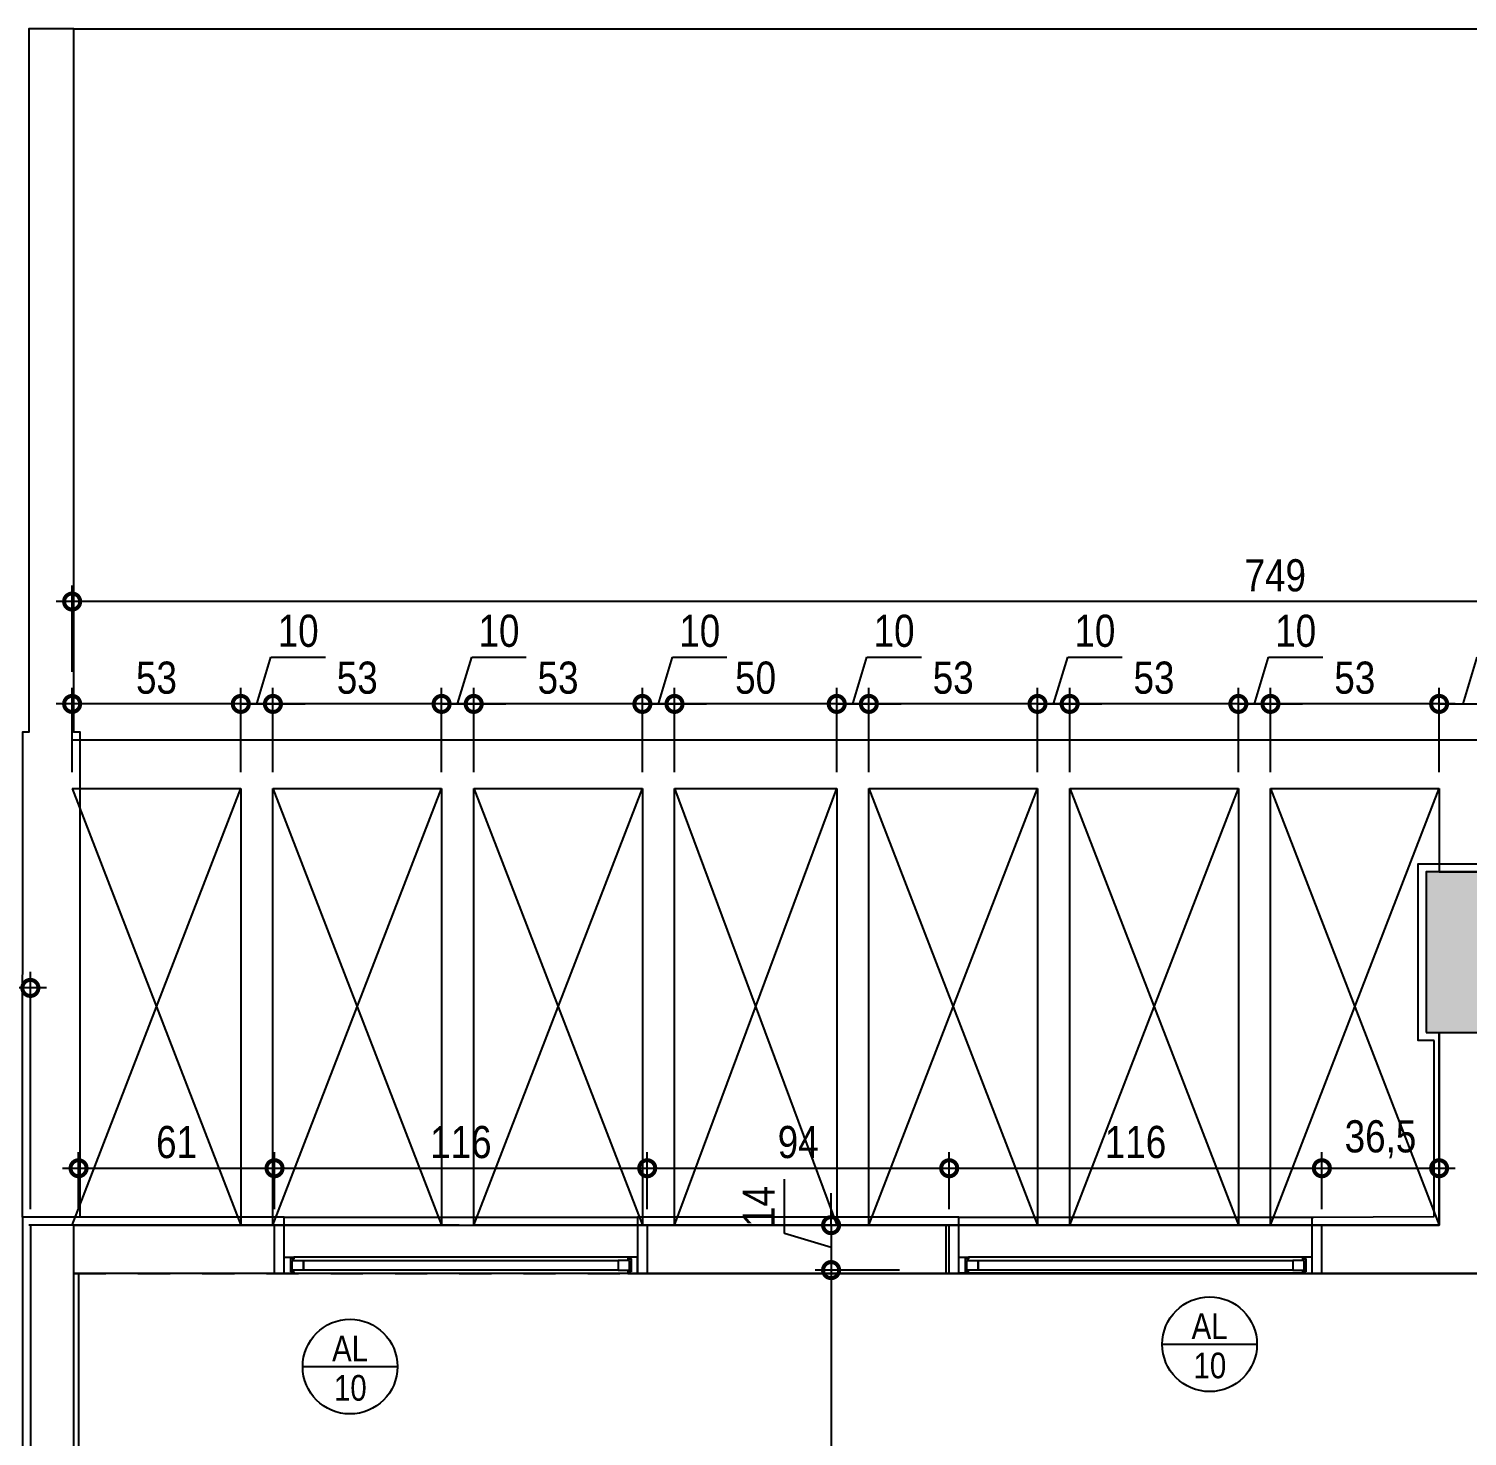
# Model space of a CAD drawing. Header units: metres. Extents: x -38 to 570, y -75 to 184.
# Drawn here: x -15.485 to -11.008, y -1.397 to 2.985 of the extents above; entities that cross this region are included whole.
import ezdxf
from ezdxf.enums import TextEntityAlignment as Align

# ---------------------------------------------------------------- set-up
doc = ezdxf.new("R2010")
doc.units = ezdxf.units.M
for name, pattern in [('CONTINUOS', [0]), ('DASHEDX2', [1.5, 1, -0.5]), ('ESTILO_TQS_0001', [1, 0.7, -0.3])]:
    doc.linetypes.add(name, pattern=pattern)
for name, color, linetype in [('1', 232, 'DASHEDX2'), ('201', 232, 'CONTINUOS'), ('21', 232, 'Continuous'), ('210', 15, 'ESTILO_TQS_0001'), ('28', 232, 'Continuous'), ('3', 2, 'Continuous'), ('ARQ-ALV ACAB', 4, 'Continuous'), ('ARQ-ALV OSSO', 5, 'Continuous'), ('ARQ-AUX', 7, 'Continuous'), ('ARQ-AUX1', 1, 'Continuous'), ('ARQ-CAX @ 1', 1, 'Continuous'), ('ARQ-DIM', 2, 'Continuous'), ('ARQ-SIM', 1, 'Continuous')]:
    doc.layers.add(name, color=color, linetype=linetype)
doc.styles.add('Adesa', font='ARIALN.TTF')
doc.dimstyles.new('ADESA 1-0050', dxfattribs={"dimtxt": 0.1, "dimasz": 0.1, "dimexe": 0.05, "dimexo": 0.05, "dimgap": 0.03, "dimtad": 1, "dimdec": 1, "dimlfac": 100, "dimzin": 12, "dimtxsty": 'Adesa', "dimblk": 'DOTSMALL', "dimcen": 1, "dimdle": 0.05, "dimclrd": 1, "dimclre": 1, "dimclrt": 256, "dimazin": 3, "dimtm": 1e-09, "dimtfac": 1, "dimtdec": 1, "dimtmove": 1, "dimatfit": 0, "dimldrblk": 'DOTSMALL', "dimfxl": 0.8, "dimtvp": 2, "dimtolj": 1, "dimtzin": 0, "dimarcsym": 0})

# ---------------------------------------------------------------- blocks, each defined once
blk = doc.blocks.new('*U817')
at = {"color": 0, "linetype": 'ByBlock', "ltscale": 0.5}
for points in [[(0.02, -0.045), (0.02, -0.045), (0.02, -0.045), (0.02, -0.045), (0.02, -0.045), (0.02, -0.045), (0.02, -0.045), (0.02, -0.045), (0.02, -0.045), (0.03, -0.045), (0.03, -0.05), (0, -0.05), (0, 0), (0.03, 0), (0.03, -0.005), (0.02, -0.005), (0.02, -0.045)], [(1.08, -0.045), (1.08, -0.045), (1.08, -0.045), (1.08, -0.045), (1.08, -0.045), (1.08, -0.045), (1.08, -0.045), (1.08, -0.045), (1.08, -0.045), (1.07, -0.045), (1.07, -0.05), (1.1, -0.05), (1.1, 0), (1.07, 0), (1.07, -0.005), (1.08, -0.005), (1.08, -0.045)], [(0.025, -0.01), (0.06, -0.01), (0.06, -0.04), (0.025, -0.04)], [(1.075, -0.01), (1.04, -0.01), (1.04, -0.04), (1.075, -0.04)]]:
    blk.add_lwpolyline(points, close=True, dxfattribs=at)
at = {"color": 8, "linetype": 'ByBlock', "ltscale": 0.5}
for points in [[(1.07, 0), (0.03, 0)], [(1.07, -0.05), (0.03, -0.05)]]:
    blk.add_lwpolyline(points, dxfattribs=at)
at = {"color": 7, "linetype": 'ByBlock', "ltscale": 0.5}
blk.add_lwpolyline([(1.04, -0.01), (1.04, -0.04), (0.06, -0.04), (0.06, -0.01)], close=True, dxfattribs=at)
blk = doc.blocks.new('*U818')
at = {"color": 0, "linetype": 'ByBlock', "ltscale": 0.5}
for points in [[(0.02, -0.045), (0.02, -0.045), (0.02, -0.045), (0.02, -0.045), (0.02, -0.045), (0.02, -0.045), (0.02, -0.045), (0.02, -0.045), (0.02, -0.045), (0.03, -0.045), (0.03, -0.05), (0, -0.05), (0, 0), (0.03, 0), (0.03, -0.005), (0.02, -0.005), (0.02, -0.045)], [(1.08, -0.045), (1.08, -0.045), (1.08, -0.045), (1.08, -0.045), (1.08, -0.045), (1.08, -0.045), (1.08, -0.045), (1.08, -0.045), (1.08, -0.045), (1.07, -0.045), (1.07, -0.05), (1.1, -0.05), (1.1, 0), (1.07, 0), (1.07, -0.005), (1.08, -0.005), (1.08, -0.045)], [(0.025, -0.01), (0.06, -0.01), (0.06, -0.04), (0.025, -0.04)], [(1.075, -0.01), (1.04, -0.01), (1.04, -0.04), (1.075, -0.04)]]:
    blk.add_lwpolyline(points, close=True, dxfattribs=at)
at = {"color": 8, "linetype": 'ByBlock', "ltscale": 0.5}
for points in [[(1.07, 0), (0.03, 0)], [(1.07, -0.05), (0.03, -0.05)]]:
    blk.add_lwpolyline(points, dxfattribs=at)
at = {"color": 7, "linetype": 'ByBlock', "ltscale": 0.5}
blk.add_lwpolyline([(1.04, -0.01), (1.04, -0.04), (0.06, -0.04), (0.06, -0.01)], close=True, dxfattribs=at)
blk = doc.blocks.new('EST-PR-012-BAR-R02')
at = {"layer": '1', "color": 1, "linetype": 'CONTINUOS'}
blk.add_line((-1263.01, -89), (-1248.01, -89), dxfattribs=at)
for points in [[(-1477.5, 77), (-1535, 77)], [(-1415, 77), (-1477.5, 77)], [(-1352.5, 77), (-1415, 77)], [(-1292, 77), (-1352.5, 77)], [(-1229.5, 77), (-1292, 77)], [(-1167, 77), (-1229.5, 77)], [(-1102, 77), (-1167, 77)], [(-1040.01, 77), (-1102, 77)], [(-1535, 62), (-1482.5, 62)], [(-1482.5, 62), (-1482.5, -74)], [(-1472.5, 62), (-1420, 62)], [(-1472.5, -74), (-1472.5, 62)], [(-1420, 62), (-1420, -74)], [(-1410, 62), (-1357.5, 62)], [(-1410, -74), (-1410, 62)], [(-1357.5, 62), (-1357.5, -74)], [(-1347.5, 62), (-1297, 62)], [(-1347.5, -74), (-1347.5, 62)], [(-1297, 62), (-1297, -74)], [(-1287, 62), (-1234.5, 62)], [(-1287, -74), (-1287, 62)], [(-1234.5, 62), (-1234.5, -74)], [(-1224.5, 62), (-1172, 62)], [(-1224.5, -74), (-1224.5, 62)], [(-1172, 62), (-1172, -74)], [(-1162, 62), (-1109.5, 62)], [(-1162, -74), (-1162, 62)], [(-1109.5, 62), (-1109.5, 36)], [(-1109.5, -14), (-1109.5, -74)], [(-1482.5, -74), (-1535, -74)], [(-1420, -74), (-1472.5, -74)], [(-1357.5, -74), (-1410, -74)], [(-1297, -74), (-1347.5, -74)], [(-1255.51, -74), (-1287, -74)], [(-1263.01, -74), (-1263.01, -89)], [(-1234.5, -74), (-1255.51, -74)], [(-1224.5, -74), (-1234.5, -74)], [(-1172, -74), (-1224.5, -74)], [(-1162, -74), (-1172, -74)], [(-1109.5, -74), (-1162, -74)], [(-1248.01, -89), (-1227.94, -89)], [(-1227.94, -89), (-1165.72, -89)], [(-1165.72, -89), (-1094.5, -89)]]:
    blk.add_lwpolyline(points, dxfattribs=at)
at = {"layer": '21'}
for p, q in [((-1535, -74), (-1482.5, 62)), ((-1535, 62), (-1482.5, -74)), ((-1472.5, -74), (-1420, 62)), ((-1472.5, 62), (-1420, -74)), ((-1410, -74), (-1357.5, 62)), ((-1410, 62), (-1357.5, -74)), ((-1347.5, -74), (-1297, 62)), ((-1347.5, 62), (-1297, -74)), ((-1287, -74), (-1234.5, 62)), ((-1287, 62), (-1234.5, -74)), ((-1224.5, -74), (-1172, 62)), ((-1224.5, 62), (-1172, -74)), ((-1162, -74), (-1109.5, 62)), ((-1162, 62), (-1109.5, -74))]:
    blk.add_line(p, q, dxfattribs=at)
at = {"layer": '210'}
for p, q in [((-1482.5, -74), (-1472.5, -74)), ((-1420, -74), (-1410, -74)), ((-1357.5, -74), (-1347.5, -74)), ((-1297, -74), (-1287, -74))]:
    blk.add_line(p, q, dxfattribs=at)
blk = doc.blocks.new('est-lo-12-bar-r05')
at = {"layer": '3'}
h = blk.add_hatch(color=8, dxfattribs=at)
h.dxf.hatch_style = 1
h.paths.add_polyline_path([(265.995777, -14.002855), (284.995777, -14.002855), (284.995777, 35.997145), (265.995777, 35.997145)])
h.paths.add_polyline_path([(574.479516, -14.002855), (593.479516, -14.002855), (593.479516, 35.997145), (574.479516, 35.997145)])
h.paths.add_polyline_path([(574.479516, -677.000531), (593.479516, -677.000531), (593.479516, -627.000531), (574.479516, -627.000531)])
h.paths.add_polyline_path([(265.995777, -677.000531), (284.995777, -677.000531), (284.995777, -627.000531), (265.995777, -627.000531)])
h.paths.add_polyline_path([(-805.000061, -14.002855), (-786.000061, -14.002855), (-786.000061, 35.997145), (-805.000061, 35.997145)])
h.paths.add_polyline_path([(-1113.500883, -14.002855), (-1094.500883, -14.002855), (-1094.500883, 35.997145), (-1113.500883, 35.997145)])
h.paths.add_polyline_path([(-1113.500883, -677.000531), (-1094.500883, -677.000531), (-1094.500883, -627.000531), (-1113.500883, -627.000531)])
h.paths.add_polyline_path([(-805.000061, -677.000531), (-786.000061, -677.000531), (-786.000061, -627.000531), (-805.000061, -627.000531)])
at = {"layer": '1'}
blk.add_line((-1262.006951, -89.0016), (-1249.006951, -89.0016), dxfattribs=at)
for points in [[(-1254.506951, -74.0016), (-1534.499687, -74.0016)], [(-1234.500883, -74.0016), (-1254.506951, -74.0016)], [(-1224.500883, -74.0016), (-1234.500883, -74.0016)], [(-1249.006951, -89.0016), (-1227.936476, -89.0016)]]:
    blk.add_lwpolyline(points, dxfattribs=at)
at = {"layer": '201', "linetype": 'ESTILO_TQS_0001'}
blk.add_lwpolyline([(-1534.499687, -89.0016), (-1262.006951, -89.0016)], dxfattribs=at)
at = {"layer": '28'}
for p, q in [((-1534.499687, -74.0016), (-1548.499687, -74.0016)), ((-1534.499687, -245.501325), (-1534.499687, -89.0016))]:
    blk.add_line(p, q, dxfattribs=at)
for points in [[(-1534.499687, -89.0016), (-1534.499687, -74.0016), (-1109.500883, -74.0016), (-1109.500883, -14.002855), (-1094.500883, -14.002855), (-1094.500883, -89.0016), (-1534.499687, -89.0016)], [(-1109.500883, -14.002855), (-1109.500883, -74.0016)], [(-1172.000883, -74.0016), (-1224.500883, -74.0016)], [(-1162.000883, -74.0016), (-1172.000883, -74.0016)], [(-1109.500883, -74.0016), (-1162.000883, -74.0016)], [(-1227.936476, -89.0016), (-1165.722246, -89.0016)], [(-1165.722246, -89.0016), (-1094.500883, -89.0016)]]:
    blk.add_lwpolyline(points, dxfattribs=at)
at = {"layer": '3', "linetype": 'Continuous'}
blk.add_lwpolyline([(-1113.500883, -14.002855), (-1094.500883, -14.002855), (-1094.500883, 35.997145), (-1113.500883, 35.997145), (-1113.500883, -14.002855)], dxfattribs=at)
blk = doc.blocks.new('COBERTURA')
at = {"layer": 'ARQ-ALV ACAB'}
for p, q in [((-11.12, 0.385), (-9.57, 0.385)), ((-11.1101, -0.7135), (-11.1101, -0.1651)), ((-11.49, -0.715), (-11.1101, -0.7135)), ((-11.49, -0.89), (-11.49, -0.715))]:
    blk.add_line(p, q, dxfattribs=at)
at = {"layer": 'ARQ-ALV ACAB', "elevation": 0}
for points in [[(-11.1101, -0.1651), (-11.16, -0.1651), (-11.16, 0.3849), (-11.0951, 0.385)], [(-14.72, -0.89), (-14.69, -0.89)]]:
    blk.add_lwpolyline(points, dxfattribs=at)
at = {"layer": 'ARQ-ALV ACAB'}
for points in [[(-14.69, -0.715), (-15.505, -0.715), (-15.505, -3.205), (-15.505, -5.695), (-14.69, -5.695)], [(-14.69, -0.89), (-14.69, -0.715)], [(-11.46, -0.89), (-11.49, -0.89)]]:
    blk.add_lwpolyline(points, dxfattribs=at)
blk.add_lwpolyline([(-13.59, -0.89), (-12.59, -0.89), (-12.59, -0.715), (-13.59, -0.715)], close=True, dxfattribs=at)
at = {"layer": 'ARQ-ALV OSSO'}
for points in [[(-11.095, 0.3599), (-11.095, 0.36), (-9.6, 0.36), (-9.6, 0.2099), (-10.945, 0.2099), (-10.945, -0.89), (-11.46, -0.89), (-11.46, -0.74), (-11.0951, -0.7401), (-11.095, -0.1401)], [(-14.72, -0.74), (-15.48, -0.74), (-15.48, -3.2051), (-15.48, -5.67), (-14.72, -5.67)], [(-14.72, -0.89), (-14.72, -0.74)], [(-14.72, -0.89), (-15.33, -0.89), (-15.33, -3.205), (-15.33, -5.52), (-14.72, -5.5199)]]:
    blk.add_lwpolyline(points, dxfattribs=at)
at = {"layer": 'ARQ-ALV OSSO', "elevation": 0}
for points in [[(-14.72, -0.74), (-15.48, -0.74)], [(-12.7151, -0.74), (-13.56, -0.74)]]:
    blk.add_lwpolyline(points, dxfattribs=at)
at = {"layer": 'ARQ-ALV OSSO'}
blk.add_lwpolyline([(-13.56, -0.89), (-12.62, -0.89), (-12.62, -0.74), (-13.56, -0.74)], close=True, dxfattribs=at)
at = {"layer": 'ARQ-AUX', "elevation": 0}
for points in [[(-15.3449, 2.9853), (-5.195, 2.9848)], [(-14.69, -0.715), (-13.585, -0.715)]]:
    blk.add_lwpolyline(points, dxfattribs=at)
at = {"layer": 'ARQ-AUX'}
blk.add_lwpolyline([(-12.59, -0.715), (-11.485, -0.715)], dxfattribs=at)
at = {"layer": 'ARQ-AUX1'}
blk.add_lwpolyline([(-15.325, -0.7152), (-15.325, 0.7949), (-15.345, 0.7949), (-15.3449, 2.9851), (-15.485, 2.9851), (-15.485, 0.7949), (-15.505, 0.7949), (-15.5051, -0.7149)], dxfattribs=at)
at = {"linetype": 'Continuous', "xscale": 0.01, "yscale": 0.01, "zscale": 0.01}
for name, p in [('est-lo-12-bar-r05', (0, 0)), ('EST-PR-012-BAR-R02', (0, -0.0001, 0))]:
    blk.add_blockref(name, p, dxfattribs=at)
at = {"layer": 'ARQ-CAX @ 1'}
for name, p in [('*U817', (-14.69, -0.84, 0)), ('*U818', (-12.59, -0.8399))]:
    blk.add_blockref(name, p, dxfattribs=at)
blk = doc.blocks.new('TIPO COTA$0$Chamada_planta')
at = {"layer": 'ARQ-SIM'}
blk.add_line((-0.983, 0), (0.983, 0), dxfattribs=at)
blk.add_circle((0, 0), 0.983, dxfattribs=at)
at = {"layer": 'ARQ-SIM', "color": 2, "style": 'Adesa'}
for tag, p in [('NUMERO', (0, 0.234)), ('C.D.', (0, -0.272))]:
    blk.add_attdef(tag, text='', height=0.5, dxfattribs=at).set_placement(p, align=Align.MIDDLE_CENTER)
blk = doc.blocks.new('_DotSmall')
at = {"color": 0, "linetype": 'ByBlock', "const_width": 0.5}
blk.add_lwpolyline([(-0.0625, 0, 1), (0.0625, 0, 1)], format="xyb", close=True, dxfattribs=at)
blk = doc.blocks.new('*D557')
at = {"layer": 'ARQ-DIM', "color": 1, "lineweight": -2, "transparency": 16777216}
for p, q in [((-15.33, -0.69), (-15.33, -0.5128)), ((-14.72, -0.69), (-14.72, -0.5128)), ((-15.38, -0.5628), (-14.67, -0.5628))]:
    blk.add_line(p, q, dxfattribs=at)
at = {"layer": 'Defpoints', "color": 0, "transparency": 16777216}
for p in [(-14.72, -0.5628), (-15.33, -0.74), (-14.72, -0.74, 0)]:
    blk.add_point(p, dxfattribs=at)
at = {"layer": 'ARQ-DIM', "color": 1, "lineweight": -2, "transparency": 16777216, "xscale": 0.1, "yscale": 0.1, "zscale": 0.1, "rotation": 180}
blk.add_blockref('_DotSmall', (-15.33, -0.5628), dxfattribs=at)
at = {"layer": 'ARQ-DIM', "color": 1, "lineweight": -2, "transparency": 16777216, "xscale": 0.1, "yscale": 0.1, "zscale": 0.1}
blk.add_blockref('_DotSmall', (-14.72, -0.5628), dxfattribs=at)
at = {"layer": 'ARQ-DIM', "transparency": 16777216, "insert": (-15.025, -0.4818), "char_height": 0.1, "attachment_point": 5, "style": 'Adesa'}
blk.add_mtext('\\A1;61', dxfattribs=at)
blk = doc.blocks.new('*D558')
at = {"layer": 'ARQ-DIM', "color": 1, "lineweight": -2, "transparency": 16777216}
for p, q in [((-14.72, -0.68), (-14.72, -0.5128)), ((-13.56, -0.69), (-13.56, -0.5128)), ((-14.77, -0.5628), (-13.51, -0.5628))]:
    blk.add_line(p, q, dxfattribs=at)
at = {"layer": 'Defpoints', "color": 0, "transparency": 16777216}
for p in [(-13.56, -0.5628), (-14.72, -0.73, 0), (-13.56, -0.74, 0)]:
    blk.add_point(p, dxfattribs=at)
at = {"layer": 'ARQ-DIM', "color": 1, "lineweight": -2, "transparency": 16777216, "xscale": 0.1, "yscale": 0.1, "zscale": 0.1, "rotation": 180}
blk.add_blockref('_DotSmall', (-14.72, -0.5628), dxfattribs=at)
at = {"layer": 'ARQ-DIM', "color": 1, "lineweight": -2, "transparency": 16777216, "xscale": 0.1, "yscale": 0.1, "zscale": 0.1}
blk.add_blockref('_DotSmall', (-13.56, -0.5628), dxfattribs=at)
at = {"layer": 'ARQ-DIM', "transparency": 16777216, "insert": (-14.14, -0.4818), "char_height": 0.1, "attachment_point": 5, "style": 'Adesa'}
blk.add_mtext('\\A1;116', dxfattribs=at)
blk = doc.blocks.new('*D559')
at = {"layer": 'ARQ-DIM', "color": 1, "lineweight": -2, "transparency": 16777216}
for p, q in [((-13.56, -0.69), (-13.56, -0.5128)), ((-12.62, -0.69), (-12.62, -0.5128)), ((-13.61, -0.5628), (-12.57, -0.5628))]:
    blk.add_line(p, q, dxfattribs=at)
at = {"layer": 'Defpoints', "color": 0, "transparency": 16777216}
for p in [(-12.62, -0.5628), (-13.56, -0.74, 0), (-12.62, -0.74, 0)]:
    blk.add_point(p, dxfattribs=at)
at = {"layer": 'ARQ-DIM', "color": 1, "lineweight": -2, "transparency": 16777216, "xscale": 0.1, "yscale": 0.1, "zscale": 0.1, "rotation": 180}
blk.add_blockref('_DotSmall', (-13.56, -0.5628), dxfattribs=at)
at = {"layer": 'ARQ-DIM', "color": 1, "lineweight": -2, "transparency": 16777216, "xscale": 0.1, "yscale": 0.1, "zscale": 0.1}
blk.add_blockref('_DotSmall', (-12.62, -0.5628), dxfattribs=at)
at = {"layer": 'ARQ-DIM', "transparency": 16777216, "insert": (-13.09, -0.4818), "char_height": 0.1, "attachment_point": 5, "style": 'Adesa'}
blk.add_mtext('\\A1;94', dxfattribs=at)
blk = doc.blocks.new('*D560')
at = {"layer": 'ARQ-DIM', "color": 1, "lineweight": -2, "transparency": 16777216}
for p, q in [((-12.62, -0.69), (-12.62, -0.5128)), ((-11.46, -0.69), (-11.46, -0.5128)), ((-12.67, -0.5628), (-11.41, -0.5628))]:
    blk.add_line(p, q, dxfattribs=at)
at = {"layer": 'Defpoints', "color": 0, "transparency": 16777216}
for p in [(-11.46, -0.5628), (-12.62, -0.74, 0), (-11.46, -0.74, 0)]:
    blk.add_point(p, dxfattribs=at)
at = {"layer": 'ARQ-DIM', "color": 1, "lineweight": -2, "transparency": 16777216, "xscale": 0.1, "yscale": 0.1, "zscale": 0.1, "rotation": 180}
blk.add_blockref('_DotSmall', (-12.62, -0.5628), dxfattribs=at)
at = {"layer": 'ARQ-DIM', "color": 1, "lineweight": -2, "transparency": 16777216, "xscale": 0.1, "yscale": 0.1, "zscale": 0.1}
blk.add_blockref('_DotSmall', (-11.46, -0.5628), dxfattribs=at)
at = {"layer": 'ARQ-DIM', "transparency": 16777216, "insert": (-12.04, -0.4817), "char_height": 0.1, "attachment_point": 5, "style": 'Adesa'}
blk.add_mtext('\\A1;116', dxfattribs=at)
blk = doc.blocks.new('*D561')
at = {"layer": 'ARQ-DIM', "color": 1, "lineweight": -2, "transparency": 16777216}
for p, q in [((-11.46, -0.69), (-11.46, -0.5128)), ((-11.095, -0.6901), (-11.095, -0.5128)), ((-11.51, -0.5628), (-11.045, -0.5628))]:
    blk.add_line(p, q, dxfattribs=at)
at = {"layer": 'Defpoints', "color": 0, "transparency": 16777216}
for p in [(-11.095, -0.5628), (-11.46, -0.74, 0), (-11.095, -0.7401, 0)]:
    blk.add_point(p, dxfattribs=at)
at = {"layer": 'ARQ-DIM', "color": 1, "lineweight": -2, "transparency": 16777216, "xscale": 0.1, "yscale": 0.1, "zscale": 0.1, "rotation": 180}
blk.add_blockref('_DotSmall', (-11.46, -0.5628), dxfattribs=at)
at = {"layer": 'ARQ-DIM', "color": 1, "lineweight": -2, "transparency": 16777216, "xscale": 0.1, "yscale": 0.1, "zscale": 0.1}
blk.add_blockref('_DotSmall', (-11.095, -0.5628), dxfattribs=at)
at = {"layer": 'ARQ-DIM', "transparency": 16777216, "insert": (-11.2775, -0.4727), "char_height": 0.1, "attachment_point": 5, "style": 'Adesa'}
blk.add_mtext('\\A1;36,5', dxfattribs=at)
blk = doc.blocks.new('*D620')
at = {"layer": 'ARQ-DIM', "color": 1, "lineweight": -2, "transparency": 16777216}
for p, q in [((-13.1328, -0.7664), (-13.1328, -0.5969)), ((-12.9876, -0.74), (-12.9876, -0.64)), ((-12.775, -0.74), (-13.0376, -0.74)), ((-12.9876, -0.74), (-12.9876, -0.8799)), ((-12.9876, -0.74), (-12.9876, -0.8799)), ((-12.9876, -0.81), (-13.1328, -0.7664)), ((-12.775, -0.8799), (-13.0376, -0.8799)), ((-12.9876, -0.8799), (-12.9876, -0.9799))]:
    blk.add_line(p, q, dxfattribs=at)
at = {"layer": 'Defpoints', "color": 0, "transparency": 16777216}
for p in [(-12.725, -0.74, 0), (-12.9876, -0.8799), (-12.725, -0.8799, 0)]:
    blk.add_point(p, dxfattribs=at)
at = {"layer": 'ARQ-DIM', "color": 1, "lineweight": -2, "transparency": 16777216, "xscale": 0.1, "yscale": 0.1, "zscale": 0.1}
for p, rotation in [((-12.9876, -0.74), 270), ((-12.9876, -0.8799), 90)]:
    blk.add_blockref('_DotSmall', p, dxfattribs=dict(at, rotation=rotation))
at = {"layer": 'ARQ-DIM', "transparency": 16777216, "insert": (-13.213, -0.6817), "char_height": 0.1, "attachment_point": 5, "rotation": 90, "style": 'Adesa'}
blk.add_mtext('\\A1;14', dxfattribs=at)
blk = doc.blocks.new('*D621')
at = {"layer": 'ARQ-DIM', "color": 1, "lineweight": -2, "transparency": 16777216}
for p, q in [((-12.9876, -0.83), (-12.9876, -5.57)), ((-12.775, -0.88), (-13.0376, -0.88)), ((-12.775, -5.52), (-13.0376, -5.52))]:
    blk.add_line(p, q, dxfattribs=at)
at = {"layer": 'Defpoints', "color": 0, "transparency": 16777216}
for p in [(-12.725, -0.88, 0), (-12.9876, -5.52), (-12.725, -5.52, 0)]:
    blk.add_point(p, dxfattribs=at)
at = {"layer": 'ARQ-DIM', "color": 1, "lineweight": -2, "transparency": 16777216, "xscale": 0.1, "yscale": 0.1, "zscale": 0.1}
for p, rotation in [((-12.9876, -0.88), 90), ((-12.9876, -5.52), 270)]:
    blk.add_blockref('_DotSmall', p, dxfattribs=dict(at, rotation=rotation))
at = {"layer": 'ARQ-DIM', "transparency": 16777216, "insert": (-13.0686, -3.2), "char_height": 0.1, "attachment_point": 5, "rotation": 90, "style": 'Adesa'}
blk.add_mtext('\\A1;464', dxfattribs=at)
blk = doc.blocks.new('*D427')
at = {"layer": 'ARQ-DIM', "color": 1, "lineweight": -2, "transparency": 16777216}
for p, q in [((-15.35, 0.983), (-15.35, 1.2517)), ((-7.86, 0.82), (-7.86, 1.2517)), ((-7.81, 1.2017), (-15.4, 1.2017))]:
    blk.add_line(p, q, dxfattribs=at)
at = {"layer": 'Defpoints', "color": 0, "transparency": 16777216}
for p in [(-15.35, 1.2017), (-15.35, 0.933), (-7.86, 0.77, 0)]:
    blk.add_point(p, dxfattribs=at)
at = {"layer": 'ARQ-DIM', "color": 1, "lineweight": -2, "transparency": 16777216, "xscale": 0.1, "yscale": 0.1, "zscale": 0.1, "rotation": 180}
blk.add_blockref('_DotSmall', (-15.35, 1.2017), dxfattribs=at)
at = {"layer": 'ARQ-DIM', "color": 1, "lineweight": -2, "transparency": 16777216, "xscale": 0.1, "yscale": 0.1, "zscale": 0.1}
blk.add_blockref('_DotSmall', (-7.86, 1.2017), dxfattribs=at)
at = {"layer": 'ARQ-DIM', "transparency": 16777216, "insert": (-11.605, 1.2828), "char_height": 0.1, "attachment_point": 5, "style": 'Adesa'}
blk.add_mtext('\\A1;749', dxfattribs=at)
blk = doc.blocks.new('*D428')
at = {"layer": 'ARQ-DIM', "color": 1, "lineweight": -2, "transparency": 16777216}
for p, q in [((-14.725, 0.67), (-14.725, 0.933)), ((-14.2, 0.67), (-14.2, 0.933)), ((-14.15, 0.883), (-14.775, 0.883))]:
    blk.add_line(p, q, dxfattribs=at)
at = {"layer": 'Defpoints', "color": 0, "transparency": 16777216}
for p in [(-14.725, 0.883), (-14.725, 0.62, 0), (-14.2, 0.62, 0)]:
    blk.add_point(p, dxfattribs=at)
at = {"layer": 'ARQ-DIM', "color": 1, "lineweight": -2, "transparency": 16777216, "xscale": 0.1, "yscale": 0.1, "zscale": 0.1, "rotation": 180}
blk.add_blockref('_DotSmall', (-14.725, 0.883), dxfattribs=at)
at = {"layer": 'ARQ-DIM', "color": 1, "lineweight": -2, "transparency": 16777216, "xscale": 0.1, "yscale": 0.1, "zscale": 0.1}
blk.add_blockref('_DotSmall', (-14.2, 0.883), dxfattribs=at)
at = {"layer": 'ARQ-DIM', "transparency": 16777216, "insert": (-14.4625, 0.9641), "char_height": 0.1, "attachment_point": 5, "style": 'Adesa'}
blk.add_mtext('\\A1;53', dxfattribs=at)
blk = doc.blocks.new('*D429')
at = {"layer": 'ARQ-DIM', "color": 1, "lineweight": -2, "transparency": 16777216}
for p, q in [((-15.35, 0.67), (-15.35, 0.933)), ((-14.825, 0.67), (-14.825, 0.933)), ((-14.775, 0.883), (-15.4, 0.883))]:
    blk.add_line(p, q, dxfattribs=at)
at = {"layer": 'Defpoints', "color": 0, "transparency": 16777216}
for p in [(-15.35, 0.883), (-15.35, 0.62, 0), (-14.825, 0.62, 0)]:
    blk.add_point(p, dxfattribs=at)
at = {"layer": 'ARQ-DIM', "color": 1, "lineweight": -2, "transparency": 16777216, "xscale": 0.1, "yscale": 0.1, "zscale": 0.1, "rotation": 180}
blk.add_blockref('_DotSmall', (-15.35, 0.883), dxfattribs=at)
at = {"layer": 'ARQ-DIM', "color": 1, "lineweight": -2, "transparency": 16777216, "xscale": 0.1, "yscale": 0.1, "zscale": 0.1}
blk.add_blockref('_DotSmall', (-14.825, 0.883), dxfattribs=at)
at = {"layer": 'ARQ-DIM', "transparency": 16777216, "insert": (-15.0875, 0.9641), "char_height": 0.1, "attachment_point": 5, "style": 'Adesa'}
blk.add_mtext('\\A1;53', dxfattribs=at)
blk = doc.blocks.new('*D438')
at = {"layer": 'ARQ-DIM', "color": 1, "lineweight": -2, "transparency": 16777216}
for p, q in [((-18.53, -0.4628), (-18.53, 0.0487)), ((-15.48, -0.69), (-15.48, 0.0487)), ((-15.43, -0.0013), (-18.58, -0.0013))]:
    blk.add_line(p, q, dxfattribs=at)
at = {"layer": 'Defpoints', "color": 0, "transparency": 16777216}
for p in [(-18.53, -0.0013), (-18.53, -0.5128), (-15.48, -0.74)]:
    blk.add_point(p, dxfattribs=at)
at = {"layer": 'ARQ-DIM', "color": 1, "lineweight": -2, "transparency": 16777216, "xscale": 0.1, "yscale": 0.1, "zscale": 0.1, "rotation": 180}
blk.add_blockref('_DotSmall', (-18.53, -0.0013), dxfattribs=at)
at = {"layer": 'ARQ-DIM', "color": 1, "lineweight": -2, "transparency": 16777216, "xscale": 0.1, "yscale": 0.1, "zscale": 0.1}
blk.add_blockref('_DotSmall', (-15.48, -0.0013), dxfattribs=at)
at = {"layer": 'ARQ-DIM', "transparency": 16777216, "insert": (-17.005, 0.0798), "char_height": 0.1, "attachment_point": 5, "style": 'Adesa'}
blk.add_mtext('\\A1;305', dxfattribs=at)
blk = doc.blocks.new('*D451')
at = {"layer": 'ARQ-DIM', "color": 1, "lineweight": -2, "transparency": 16777216}
for p, q in [((-14.775, 0.883), (-14.7312, 1.0291)), ((-14.7312, 1.0291), (-14.5617, 1.0291)), ((-14.825, 0.72), (-14.825, 0.933)), ((-14.725, 0.72), (-14.725, 0.933)), ((-14.825, 0.883), (-14.925, 0.883)), ((-14.825, 0.883), (-14.725, 0.883)), ((-14.825, 0.883), (-14.725, 0.883)), ((-14.725, 0.883), (-14.625, 0.883))]:
    blk.add_line(p, q, dxfattribs=at)
at = {"layer": 'Defpoints', "color": 0, "transparency": 16777216}
for p in [(-14.725, 0.883), (-14.825, 0.67), (-14.725, 0.67)]:
    blk.add_point(p, dxfattribs=at)
at = {"layer": 'ARQ-DIM', "color": 1, "lineweight": -2, "transparency": 16777216, "xscale": 0.1, "yscale": 0.1, "zscale": 0.1}
blk.add_blockref('_DotSmall', (-14.825, 0.883), dxfattribs=at)
at = {"layer": 'ARQ-DIM', "color": 1, "lineweight": -2, "transparency": 16777216, "xscale": 0.1, "yscale": 0.1, "zscale": 0.1, "rotation": 180}
blk.add_blockref('_DotSmall', (-14.725, 0.883), dxfattribs=at)
at = {"layer": 'ARQ-DIM', "transparency": 16777216, "insert": (-14.6464, 1.1101), "char_height": 0.1, "attachment_point": 5, "style": 'Adesa'}
blk.add_mtext('\\A1;10', dxfattribs=at)
blk = doc.blocks.new('*D452')
at = {"layer": 'ARQ-DIM', "color": 1, "lineweight": -2, "transparency": 16777216}
for p, q in [((-14.1, 0.67), (-14.1, 0.933)), ((-13.575, 0.67), (-13.575, 0.933)), ((-13.525, 0.883), (-14.15, 0.883))]:
    blk.add_line(p, q, dxfattribs=at)
at = {"layer": 'Defpoints', "color": 0, "transparency": 16777216}
for p in [(-14.1, 0.883), (-14.1, 0.62, 0), (-13.575, 0.62, 0)]:
    blk.add_point(p, dxfattribs=at)
at = {"layer": 'ARQ-DIM', "color": 1, "lineweight": -2, "transparency": 16777216, "xscale": 0.1, "yscale": 0.1, "zscale": 0.1, "rotation": 180}
blk.add_blockref('_DotSmall', (-14.1, 0.883), dxfattribs=at)
at = {"layer": 'ARQ-DIM', "color": 1, "lineweight": -2, "transparency": 16777216, "xscale": 0.1, "yscale": 0.1, "zscale": 0.1}
blk.add_blockref('_DotSmall', (-13.575, 0.883), dxfattribs=at)
at = {"layer": 'ARQ-DIM', "transparency": 16777216, "insert": (-13.8375, 0.9641), "char_height": 0.1, "attachment_point": 5, "style": 'Adesa'}
blk.add_mtext('\\A1;53', dxfattribs=at)
blk = doc.blocks.new('*D453')
at = {"layer": 'ARQ-DIM', "color": 1, "lineweight": -2, "transparency": 16777216}
for p, q in [((-14.15, 0.883), (-14.1062, 1.0291)), ((-14.1062, 1.0291), (-13.9367, 1.0291)), ((-14.2, 0.72), (-14.2, 0.933)), ((-14.1, 0.72), (-14.1, 0.933)), ((-14.2, 0.883), (-14.3, 0.883)), ((-14.2, 0.883), (-14.1, 0.883)), ((-14.2, 0.883), (-14.1, 0.883)), ((-14.1, 0.883), (-14, 0.883))]:
    blk.add_line(p, q, dxfattribs=at)
at = {"layer": 'Defpoints', "color": 0, "transparency": 16777216}
for p in [(-14.1, 0.883), (-14.2, 0.67), (-14.1, 0.67)]:
    blk.add_point(p, dxfattribs=at)
at = {"layer": 'ARQ-DIM', "color": 1, "lineweight": -2, "transparency": 16777216, "xscale": 0.1, "yscale": 0.1, "zscale": 0.1}
blk.add_blockref('_DotSmall', (-14.2, 0.883), dxfattribs=at)
at = {"layer": 'ARQ-DIM', "color": 1, "lineweight": -2, "transparency": 16777216, "xscale": 0.1, "yscale": 0.1, "zscale": 0.1, "rotation": 180}
blk.add_blockref('_DotSmall', (-14.1, 0.883), dxfattribs=at)
at = {"layer": 'ARQ-DIM', "transparency": 16777216, "insert": (-14.0214, 1.1101), "char_height": 0.1, "attachment_point": 5, "style": 'Adesa'}
blk.add_mtext('\\A1;10', dxfattribs=at)
blk = doc.blocks.new('*D454')
at = {"layer": 'ARQ-DIM', "color": 1, "lineweight": -2, "transparency": 16777216}
for p, q in [((-13.475, 0.67), (-13.475, 0.933)), ((-12.97, 0.67), (-12.97, 0.933)), ((-12.92, 0.883), (-13.525, 0.883))]:
    blk.add_line(p, q, dxfattribs=at)
at = {"layer": 'Defpoints', "color": 0, "transparency": 16777216}
for p in [(-13.475, 0.883), (-13.475, 0.62, 0), (-12.97, 0.62, 0)]:
    blk.add_point(p, dxfattribs=at)
at = {"layer": 'ARQ-DIM', "color": 1, "lineweight": -2, "transparency": 16777216, "xscale": 0.1, "yscale": 0.1, "zscale": 0.1, "rotation": 180}
blk.add_blockref('_DotSmall', (-13.475, 0.883), dxfattribs=at)
at = {"layer": 'ARQ-DIM', "color": 1, "lineweight": -2, "transparency": 16777216, "xscale": 0.1, "yscale": 0.1, "zscale": 0.1}
blk.add_blockref('_DotSmall', (-12.97, 0.883), dxfattribs=at)
at = {"layer": 'ARQ-DIM', "transparency": 16777216, "insert": (-13.2225, 0.9641), "char_height": 0.1, "attachment_point": 5, "style": 'Adesa'}
blk.add_mtext('\\A1;50', dxfattribs=at)
blk = doc.blocks.new('*D455')
at = {"layer": 'ARQ-DIM', "color": 1, "lineweight": -2, "transparency": 16777216}
for p, q in [((-13.525, 0.883), (-13.4812, 1.0291)), ((-13.4812, 1.0291), (-13.3117, 1.0291)), ((-13.575, 0.72), (-13.575, 0.933)), ((-13.475, 0.72), (-13.475, 0.933)), ((-13.575, 0.883), (-13.675, 0.883)), ((-13.575, 0.883), (-13.475, 0.883)), ((-13.575, 0.883), (-13.475, 0.883)), ((-13.475, 0.883), (-13.375, 0.883))]:
    blk.add_line(p, q, dxfattribs=at)
at = {"layer": 'Defpoints', "color": 0, "transparency": 16777216}
for p in [(-13.475, 0.883), (-13.575, 0.67), (-13.475, 0.67)]:
    blk.add_point(p, dxfattribs=at)
at = {"layer": 'ARQ-DIM', "color": 1, "lineweight": -2, "transparency": 16777216, "xscale": 0.1, "yscale": 0.1, "zscale": 0.1}
blk.add_blockref('_DotSmall', (-13.575, 0.883), dxfattribs=at)
at = {"layer": 'ARQ-DIM', "color": 1, "lineweight": -2, "transparency": 16777216, "xscale": 0.1, "yscale": 0.1, "zscale": 0.1, "rotation": 180}
blk.add_blockref('_DotSmall', (-13.475, 0.883), dxfattribs=at)
at = {"layer": 'ARQ-DIM', "transparency": 16777216, "insert": (-13.3964, 1.1101), "char_height": 0.1, "attachment_point": 5, "style": 'Adesa'}
blk.add_mtext('\\A1;10', dxfattribs=at)
blk = doc.blocks.new('*D456')
at = {"layer": 'ARQ-DIM', "color": 1, "lineweight": -2, "transparency": 16777216}
for p, q in [((-12.87, 0.67), (-12.87, 0.933)), ((-12.345, 0.67), (-12.345, 0.933)), ((-12.295, 0.883), (-12.92, 0.883))]:
    blk.add_line(p, q, dxfattribs=at)
at = {"layer": 'Defpoints', "color": 0, "transparency": 16777216}
for p in [(-12.87, 0.883), (-12.87, 0.62, 0), (-12.345, 0.62, 0)]:
    blk.add_point(p, dxfattribs=at)
at = {"layer": 'ARQ-DIM', "color": 1, "lineweight": -2, "transparency": 16777216, "xscale": 0.1, "yscale": 0.1, "zscale": 0.1, "rotation": 180}
blk.add_blockref('_DotSmall', (-12.87, 0.883), dxfattribs=at)
at = {"layer": 'ARQ-DIM', "color": 1, "lineweight": -2, "transparency": 16777216, "xscale": 0.1, "yscale": 0.1, "zscale": 0.1}
blk.add_blockref('_DotSmall', (-12.345, 0.883), dxfattribs=at)
at = {"layer": 'ARQ-DIM', "transparency": 16777216, "insert": (-12.6075, 0.9641), "char_height": 0.1, "attachment_point": 5, "style": 'Adesa'}
blk.add_mtext('\\A1;53', dxfattribs=at)
blk = doc.blocks.new('*D457')
at = {"layer": 'ARQ-DIM', "color": 1, "lineweight": -2, "transparency": 16777216}
for p, q in [((-12.92, 0.883), (-12.8762, 1.0291)), ((-12.8762, 1.0291), (-12.7067, 1.0291)), ((-12.97, 0.72), (-12.97, 0.933)), ((-12.87, 0.72), (-12.87, 0.933)), ((-12.97, 0.883), (-13.07, 0.883)), ((-12.97, 0.883), (-12.87, 0.883)), ((-12.97, 0.883), (-12.87, 0.883)), ((-12.87, 0.883), (-12.77, 0.883))]:
    blk.add_line(p, q, dxfattribs=at)
at = {"layer": 'Defpoints', "color": 0, "transparency": 16777216}
for p in [(-12.87, 0.883), (-12.97, 0.67), (-12.87, 0.67)]:
    blk.add_point(p, dxfattribs=at)
at = {"layer": 'ARQ-DIM', "color": 1, "lineweight": -2, "transparency": 16777216, "xscale": 0.1, "yscale": 0.1, "zscale": 0.1}
blk.add_blockref('_DotSmall', (-12.97, 0.883), dxfattribs=at)
at = {"layer": 'ARQ-DIM', "color": 1, "lineweight": -2, "transparency": 16777216, "xscale": 0.1, "yscale": 0.1, "zscale": 0.1, "rotation": 180}
blk.add_blockref('_DotSmall', (-12.87, 0.883), dxfattribs=at)
at = {"layer": 'ARQ-DIM', "transparency": 16777216, "insert": (-12.7915, 1.1101), "char_height": 0.1, "attachment_point": 5, "style": 'Adesa'}
blk.add_mtext('\\A1;10', dxfattribs=at)
blk = doc.blocks.new('*D458')
at = {"layer": 'ARQ-DIM', "color": 1, "lineweight": -2, "transparency": 16777216}
for p, q in [((-12.245, 0.67), (-12.245, 0.933)), ((-11.72, 0.67), (-11.72, 0.933)), ((-11.67, 0.883), (-12.295, 0.883))]:
    blk.add_line(p, q, dxfattribs=at)
at = {"layer": 'Defpoints', "color": 0, "transparency": 16777216}
for p in [(-12.245, 0.883), (-12.245, 0.62, 0), (-11.72, 0.62, 0)]:
    blk.add_point(p, dxfattribs=at)
at = {"layer": 'ARQ-DIM', "color": 1, "lineweight": -2, "transparency": 16777216, "xscale": 0.1, "yscale": 0.1, "zscale": 0.1, "rotation": 180}
blk.add_blockref('_DotSmall', (-12.245, 0.883), dxfattribs=at)
at = {"layer": 'ARQ-DIM', "color": 1, "lineweight": -2, "transparency": 16777216, "xscale": 0.1, "yscale": 0.1, "zscale": 0.1}
blk.add_blockref('_DotSmall', (-11.72, 0.883), dxfattribs=at)
at = {"layer": 'ARQ-DIM', "transparency": 16777216, "insert": (-11.9825, 0.9641), "char_height": 0.1, "attachment_point": 5, "style": 'Adesa'}
blk.add_mtext('\\A1;53', dxfattribs=at)
blk = doc.blocks.new('*D459')
at = {"layer": 'ARQ-DIM', "color": 1, "lineweight": -2, "transparency": 16777216}
for p, q in [((-12.295, 0.883), (-12.2512, 1.0291)), ((-12.2512, 1.0291), (-12.0817, 1.0291)), ((-12.345, 0.72), (-12.345, 0.933)), ((-12.245, 0.72), (-12.245, 0.933)), ((-12.345, 0.883), (-12.445, 0.883)), ((-12.345, 0.883), (-12.245, 0.883)), ((-12.345, 0.883), (-12.245, 0.883)), ((-12.245, 0.883), (-12.145, 0.883))]:
    blk.add_line(p, q, dxfattribs=at)
at = {"layer": 'Defpoints', "color": 0, "transparency": 16777216}
for p in [(-12.245, 0.883), (-12.345, 0.67), (-12.245, 0.67)]:
    blk.add_point(p, dxfattribs=at)
at = {"layer": 'ARQ-DIM', "color": 1, "lineweight": -2, "transparency": 16777216, "xscale": 0.1, "yscale": 0.1, "zscale": 0.1}
blk.add_blockref('_DotSmall', (-12.345, 0.883), dxfattribs=at)
at = {"layer": 'ARQ-DIM', "color": 1, "lineweight": -2, "transparency": 16777216, "xscale": 0.1, "yscale": 0.1, "zscale": 0.1, "rotation": 180}
blk.add_blockref('_DotSmall', (-12.245, 0.883), dxfattribs=at)
at = {"layer": 'ARQ-DIM', "transparency": 16777216, "insert": (-12.1665, 1.1101), "char_height": 0.1, "attachment_point": 5, "style": 'Adesa'}
blk.add_mtext('\\A1;10', dxfattribs=at)
blk = doc.blocks.new('*D460')
at = {"layer": 'ARQ-DIM', "color": 1, "lineweight": -2, "transparency": 16777216}
for p, q in [((-11.62, 0.67), (-11.62, 0.933)), ((-11.095, 0.67), (-11.095, 0.933)), ((-11.045, 0.883), (-11.67, 0.883))]:
    blk.add_line(p, q, dxfattribs=at)
at = {"layer": 'Defpoints', "color": 0, "transparency": 16777216}
for p in [(-11.62, 0.883), (-11.62, 0.62, 0), (-11.095, 0.62, 0)]:
    blk.add_point(p, dxfattribs=at)
at = {"layer": 'ARQ-DIM', "color": 1, "lineweight": -2, "transparency": 16777216, "xscale": 0.1, "yscale": 0.1, "zscale": 0.1, "rotation": 180}
blk.add_blockref('_DotSmall', (-11.62, 0.883), dxfattribs=at)
at = {"layer": 'ARQ-DIM', "color": 1, "lineweight": -2, "transparency": 16777216, "xscale": 0.1, "yscale": 0.1, "zscale": 0.1}
blk.add_blockref('_DotSmall', (-11.095, 0.883), dxfattribs=at)
at = {"layer": 'ARQ-DIM', "transparency": 16777216, "insert": (-11.3575, 0.9641), "char_height": 0.1, "attachment_point": 5, "style": 'Adesa'}
blk.add_mtext('\\A1;53', dxfattribs=at)
blk = doc.blocks.new('*D461')
at = {"layer": 'ARQ-DIM', "color": 1, "lineweight": -2, "transparency": 16777216}
for p, q in [((-11.67, 0.883), (-11.6262, 1.0291)), ((-11.6262, 1.0291), (-11.4567, 1.0291)), ((-11.72, 0.72), (-11.72, 0.933)), ((-11.62, 0.72), (-11.62, 0.933)), ((-11.72, 0.883), (-11.82, 0.883)), ((-11.72, 0.883), (-11.62, 0.883)), ((-11.72, 0.883), (-11.62, 0.883)), ((-11.62, 0.883), (-11.52, 0.883))]:
    blk.add_line(p, q, dxfattribs=at)
at = {"layer": 'Defpoints', "color": 0, "transparency": 16777216}
for p in [(-11.62, 0.883), (-11.72, 0.67), (-11.62, 0.67)]:
    blk.add_point(p, dxfattribs=at)
at = {"layer": 'ARQ-DIM', "color": 1, "lineweight": -2, "transparency": 16777216, "xscale": 0.1, "yscale": 0.1, "zscale": 0.1}
blk.add_blockref('_DotSmall', (-11.72, 0.883), dxfattribs=at)
at = {"layer": 'ARQ-DIM', "color": 1, "lineweight": -2, "transparency": 16777216, "xscale": 0.1, "yscale": 0.1, "zscale": 0.1, "rotation": 180}
blk.add_blockref('_DotSmall', (-11.62, 0.883), dxfattribs=at)
at = {"layer": 'ARQ-DIM', "transparency": 16777216, "insert": (-11.5415, 1.1101), "char_height": 0.1, "attachment_point": 5, "style": 'Adesa'}
blk.add_mtext('\\A1;10', dxfattribs=at)
blk = doc.blocks.new('*D462')
at = {"layer": 'ARQ-DIM', "color": 1, "lineweight": -2, "transparency": 16777216}
for p, q in [((-11.02, 0.883), (-10.9762, 1.0291)), ((-10.9762, 1.0291), (-10.8058, 1.0291)), ((-11.095, 0.8515), (-11.095, 0.933)), ((-10.945, 0.8515), (-10.945, 0.933)), ((-11.095, 0.883), (-11.195, 0.883)), ((-11.095, 0.883), (-10.945, 0.883)), ((-11.095, 0.883), (-10.945, 0.883)), ((-10.945, 0.883), (-10.845, 0.883))]:
    blk.add_line(p, q, dxfattribs=at)
at = {"layer": 'Defpoints', "color": 0, "transparency": 16777216}
for p in [(-10.945, 0.883), (-11.095, 0.8015), (-10.945, 0.8015)]:
    blk.add_point(p, dxfattribs=at)
at = {"layer": 'ARQ-DIM', "color": 1, "lineweight": -2, "transparency": 16777216, "xscale": 0.1, "yscale": 0.1, "zscale": 0.1}
blk.add_blockref('_DotSmall', (-11.095, 0.883), dxfattribs=at)
at = {"layer": 'ARQ-DIM', "color": 1, "lineweight": -2, "transparency": 16777216, "xscale": 0.1, "yscale": 0.1, "zscale": 0.1, "rotation": 180}
blk.add_blockref('_DotSmall', (-10.945, 0.883), dxfattribs=at)
at = {"layer": 'ARQ-DIM', "transparency": 16777216, "insert": (-10.891, 1.1101), "char_height": 0.1, "attachment_point": 5, "style": 'Adesa'}
blk.add_mtext('\\A1;15', dxfattribs=at)

msp = doc.modelspace()

# ---------------------------------------------------------------- block references
at = {"layer": 'ARQ-DIM'}
msp.add_blockref('COBERTURA', (0, 0), dxfattribs=at)
at = {"layer": 'ARQ-SIM'}
ref = msp.add_blockref('TIPO COTA$0$Chamada_planta', (-11.8094, -1.1108), dxfattribs=dict(at, xscale=0.15, yscale=0.15, zscale=0.15))
ref.add_attrib('NUMERO', 'AL', dxfattribs={"color": 2, "height": 0.08, "style": 'Adesa'}).set_placement((-11.8094, -1.0545), align=Align.MIDDLE_CENTER)
ref.add_attrib('C.D.', '10', dxfattribs={"color": 2, "height": 0.08, "style": 'Adesa'}).set_placement((-11.8086, -1.1769), align=Align.MIDDLE_CENTER)
ref = msp.add_blockref('TIPO COTA$0$Chamada_planta', (-14.4849, -1.1805), dxfattribs=dict(at, xscale=0.15, yscale=0.15, zscale=0.15))
ref.add_attrib('NUMERO', 'AL', dxfattribs={"color": 2, "height": 0.08, "style": 'Adesa'}).set_placement((-14.4849, -1.1242), align=Align.MIDDLE_CENTER)
ref.add_attrib('C.D.', '10', dxfattribs={"color": 2, "height": 0.08, "style": 'Adesa'}).set_placement((-14.4841, -1.2466), align=Align.MIDDLE_CENTER)

# ---------------------------------------------------------------- dimensions: what is measured, and where the dimension line sits
at = {"layer": 'ARQ-DIM'}
for base, p1, p2, picture, middle in [((-15.35, 1.2017), (-7.86, 0.77, 0), (-15.35, 0.933), '*D427', (-11.605, 1.2828)), ((-14.725, 0.883), (-14.825, 0.67), (-14.725, 0.67), '*D451', (-14.7012, 1.1101)), ((-14.1, 0.883), (-14.2, 0.67), (-14.1, 0.67), '*D453', (-14.0762, 1.1101)), ((-13.475, 0.883), (-13.575, 0.67), (-13.475, 0.67), '*D455', (-13.4512, 1.1101)), ((-12.87, 0.883), (-12.97, 0.67), (-12.87, 0.67), '*D457', (-12.8462, 1.1101)), ((-12.245, 0.883), (-12.345, 0.67), (-12.245, 0.67), '*D459', (-12.2212, 1.1101)), ((-11.62, 0.883), (-11.72, 0.67), (-11.62, 0.67), '*D461', (-11.5962, 1.1101)), ((-10.945, 0.883), (-11.095, 0.8015), (-10.945, 0.8015), '*D462', (-10.9462, 1.1101)), ((-18.53, -0.0013), (-15.48, -0.74), (-18.53, -0.5128), '*D438', (-17.005, 0.0798)), ((-14.72, -0.5628), (-15.33, -0.74), (-14.72, -0.74, 0), '*D557', (-15.025, -0.4818)), ((-13.56, -0.5628, 0), (-14.72, -0.73), (-13.56, -0.74, 0), '*D558', (-14.14, -0.4818, 0)), ((-12.62, -0.5628, 0), (-13.56, -0.74, 0), (-12.62, -0.74), '*D559', (-13.09, -0.4818, 0)), ((-11.46, -0.5628, 0), (-12.62, -0.74), (-11.46, -0.74), '*D560', (-12.04, -0.4817, 0)), ((-11.095, -0.5628, 0), (-11.46, -0.74), (-11.095, -0.7401, 0), '*D561', (-11.2775, -0.4727, 0))]:
    dim = msp.add_linear_dim(base=base, p1=p1, p2=p2, dimstyle='ADESA 1-0050', dxfattribs=at)
    dim.commit()
    dim.dimension.update_dxf_attribs({"geometry": picture, "text_midpoint": middle})
for base, p1, p2, picture, middle in [((-15.350006297, 0.8829948105), (-14.825006297, 0.6199575906, -0.0000043184), (-15.350006297, 0.6199575906, -0.0000043184), '*D429', (-15.087506297, 0.9640521093)), ((-14.725006297, 0.8829948105), (-14.200006297, 0.6199575906, -0.0000043184), (-14.725006297, 0.6199575906, -0.0000043184), '*D428', (-14.462506297, 0.9640521093)), ((-14.100006297, 0.8829948105), (-13.575006297, 0.6199575906, -0.0000043184), (-14.100006297, 0.6199575906, -0.0000043184), '*D452', (-13.837506297, 0.9640521093)), ((-13.47501, 0.88299), (-12.97002, 0.61996, 0), (-13.47501, 0.61996, 0), '*D454', (-13.22251, 0.96405)), ((-12.870018257, 0.8829948105), (-12.345018257, 0.6199575906, -0.0000043184), (-12.870018257, 0.6199575906, -0.0000043184), '*D456', (-12.607518257, 0.9640521093)), ((-12.245018257, 0.8829948105), (-11.720018257, 0.6199575906, -0.0000043184), (-12.245018257, 0.6199575906, -0.0000043184), '*D458', (-11.982518257, 0.9640521093)), ((-11.620018257, 0.8829948105), (-11.095018257, 0.6199575906, -0.0000043184), (-11.620018257, 0.6199575906, -0.0000043184), '*D460', (-11.357518257, 0.9640521093))]:
    dim = msp.add_linear_dim(base=base, p1=p1, p2=p2, dimstyle='ADESA 1-0050', override={"dimdec": 0}, dxfattribs=at)
    dim.commit()
    dim.dimension.update_dxf_attribs({"geometry": picture, "text_midpoint": middle})
for base, p1, p2, picture, middle in [((-12.9876, -0.8799, 0), (-12.725, -0.74, 0), (-12.725, -0.8799), '*D620', (-13.213, -0.7364, 0)), ((-12.9876, -5.52, 0), (-12.725, -0.88), (-12.725, -5.52), '*D621', (-13.0686, -3.2, 0))]:
    dim = msp.add_linear_dim(base=base, p1=p1, p2=p2, angle=90, dimstyle='ADESA 1-0050', dxfattribs=at)
    dim.commit()
    dim.dimension.update_dxf_attribs({"geometry": picture, "text_midpoint": middle})

doc.saveas('drawing.dxf')
